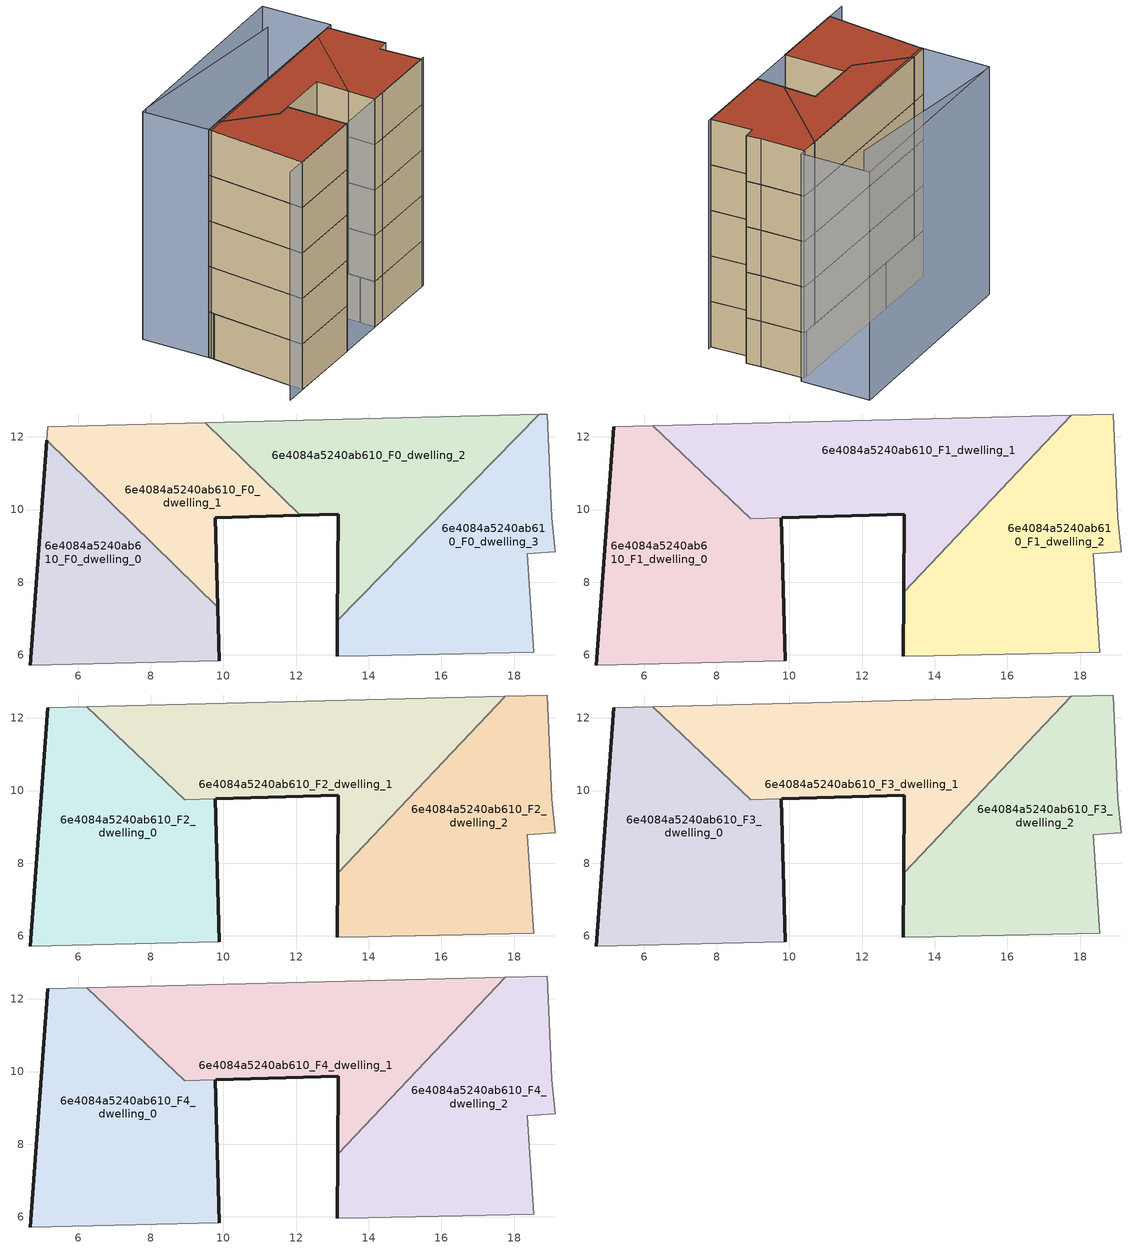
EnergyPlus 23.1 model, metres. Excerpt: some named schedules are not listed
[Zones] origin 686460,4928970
6e4084a5240ab610_F0_dwelling_0
 floor ground (EU_floor_Construction): 9.88,5.84 9.84,7.31 5.14,11.91 4.69,5.72 z0
 wall outside (EU_wall_Construction): 9.84,7.31 9.88,5.84 / 4.69,5.72 5.14,11.91 z0:3
 wall adiabatic (EU_wall_Construction): 9.88,5.84 4.69,5.72 z0:3
 wall to 6e4084a5240ab610_F0_dwelling_1 (EU_wall_Construction): 5.14,11.91 9.84,7.31 z0:3
6e4084a5240ab610_F0_dwelling_1
 floor ground (EU_floor_Construction): 9.84,7.31 9.78,9.77 12.11,9.84 9.5,12.39 5.17,12.28 5.14,11.91 z0
 wall outside (EU_wall_Construction): 12.11,9.84 9.78,9.77 9.84,7.31 z0:3
 wall adiabatic (EU_wall_Construction): 5.14,11.91 5.17,12.28 9.5,12.39 z0:3
 wall to 6e4084a5240ab610_F0_dwelling_2 (EU_wall_Construction): 9.5,12.39 12.11,9.84 z0:3
6e4084a5240ab610_F0_dwelling_2
 floor ground (EU_floor_Construction): 13.14,6.94 18.69,12.62 9.5,12.39 12.11,9.84 13.16,9.87 z0
 wall outside (EU_wall_Construction): 13.14,6.94 13.16,9.87 12.11,9.84 z0:3
 wall adiabatic (EU_wall_Construction): 9.5,12.39 18.69,12.62 z0:3
 wall to 6e4084a5240ab610_F0_dwelling_3 (EU_wall_Construction): 18.69,12.62 13.14,6.94 z0:3
6e4084a5240ab610_F0_dwelling_3
 floor ground (EU_floor_Construction): 18.55,6.07 18.37,8.78 19.13,8.84 19.04,9.77 18.92,12.63 18.69,12.62 13.14,6.94 13.13,5.96 13.98,5.98 z0
 wall outside (EU_wall_Construction): 13.13,5.96 13.14,6.94 z0:3
 wall adiabatic (EU_wall_Construction): 18.69,12.62 18.92,12.63 19.04,9.77 19.13,8.84 18.37,8.78 18.55,6.07 13.98,5.98 13.13,5.96 z0:3
6e4084a5240ab610_F1_dwelling_0
 floor to 6e4084a5240ab610_F0_dwelling_0 (EU_floor_Construction): 9.88,5.84 9.84,7.31 5.14,11.91 4.69,5.72 z3
 floor to 6e4084a5240ab610_F0_dwelling_1 (EU_floor_Construction): 9.84,7.31 9.78,9.77 8.94,9.75 6.23,12.31 5.17,12.28 5.14,11.91 z3
 wall outside (EU_wall_Construction): 9.78,9.77 9.88,5.84 / 4.69,5.72 5.17,12.28 z3:6
 wall adiabatic (EU_wall_Construction): 9.88,5.84 4.69,5.72 / 5.17,12.28 6.23,12.31 z3:6
 wall to 6e4084a5240ab610_F1_dwelling_1 (EU_wall_Construction): 6.23,12.31 8.94,9.75 9.78,9.77 z3:6
6e4084a5240ab610_F1_dwelling_1
 floor to 6e4084a5240ab610_F0_dwelling_1 (EU_floor_Construction): 12.11,9.84 9.5,12.39 6.23,12.31 8.94,9.75 z3
 floor to 6e4084a5240ab610_F0_dwelling_2 (EU_floor_Construction): 13.14,7.73 17.75,12.6 9.5,12.39 12.11,9.84 13.16,9.87 z3
 wall outside (EU_wall_Construction): 13.14,7.73 13.16,9.87 9.78,9.77 z3:6
 wall adiabatic (EU_wall_Construction): 6.23,12.31 17.75,12.6 z3:6
 wall to 6e4084a5240ab610_F1_dwelling_2 (EU_wall_Construction): 17.75,12.6 13.14,7.73 z3:6
6e4084a5240ab610_F1_dwelling_2
 floor to 6e4084a5240ab610_F0_dwelling_2 (EU_floor_Construction): 13.13,6.94 18.69,12.62 17.75,12.6 13.14,7.73 z3
 floor to 6e4084a5240ab610_F0_dwelling_3 (EU_floor_Construction): 18.55,6.07 18.37,8.78 19.13,8.84 19.04,9.77 18.92,12.63 18.69,12.62 13.13,6.94 13.13,5.96 13.98,5.98 z3
 wall outside (EU_wall_Construction): 13.13,5.96 13.14,7.73 z3:6
 wall adiabatic (EU_wall_Construction): 17.75,12.6 18.92,12.63 19.04,9.77 19.13,8.84 18.37,8.78 18.55,6.07 13.98,5.98 13.13,5.96 z3:6
6e4084a5240ab610_F2_dwelling_0
 floor to 6e4084a5240ab610_F1_dwelling_0 (EU_floor_Construction): 9.88,5.84 9.78,9.77 8.94,9.75 6.23,12.31 5.17,12.28 4.69,5.72 z6
 wall outside (EU_wall_Construction): 9.78,9.77 9.88,5.84 / 4.69,5.72 5.17,12.28 z6:9
 wall adiabatic (EU_wall_Construction): 9.88,5.84 4.69,5.72 / 5.17,12.28 6.23,12.31 z6:9
 wall to 6e4084a5240ab610_F2_dwelling_1 (EU_wall_Construction): 6.23,12.31 8.94,9.75 9.78,9.77 z6:9
6e4084a5240ab610_F2_dwelling_1
 floor to 6e4084a5240ab610_F1_dwelling_1 (EU_floor_Construction): 13.14,7.73 17.75,12.6 6.23,12.31 8.94,9.75 13.16,9.87 z6
 wall outside (EU_wall_Construction): 13.14,7.73 13.16,9.87 9.78,9.77 z6:9
 wall adiabatic (EU_wall_Construction): 6.23,12.31 17.75,12.6 z6:9
 wall to 6e4084a5240ab610_F2_dwelling_2 (EU_wall_Construction): 17.75,12.6 13.14,7.73 z6:9
6e4084a5240ab610_F2_dwelling_2
 floor to 6e4084a5240ab610_F1_dwelling_2 (EU_floor_Construction): 18.55,6.07 18.37,8.78 19.13,8.84 19.04,9.77 18.92,12.63 17.75,12.6 13.14,7.73 13.13,5.96 13.98,5.98 z6
 wall outside (EU_wall_Construction): 13.13,5.96 13.14,7.73 z6:9
 wall adiabatic (EU_wall_Construction): 17.75,12.6 18.92,12.63 19.04,9.77 19.13,8.84 18.37,8.78 18.55,6.07 13.98,5.98 13.13,5.96 z6:9
6e4084a5240ab610_F3_dwelling_0
 floor to 6e4084a5240ab610_F2_dwelling_0 (EU_floor_Construction): 9.88,5.84 9.78,9.77 8.94,9.75 6.23,12.31 5.17,12.28 4.69,5.72 z9
 wall outside (EU_wall_Construction): 9.78,9.77 9.88,5.84 / 4.69,5.72 5.17,12.28 z9:12
 wall adiabatic (EU_wall_Construction): 9.88,5.84 4.69,5.72 / 5.17,12.28 6.23,12.31 z9:12
 wall to 6e4084a5240ab610_F3_dwelling_1 (EU_wall_Construction): 6.23,12.31 8.94,9.75 9.78,9.77 z9:12
6e4084a5240ab610_F3_dwelling_1
 floor to 6e4084a5240ab610_F2_dwelling_1 (EU_floor_Construction): 13.14,7.73 17.75,12.6 6.23,12.31 8.94,9.75 13.16,9.87 z9
 wall outside (EU_wall_Construction): 13.14,7.73 13.16,9.87 9.78,9.77 z9:12
 wall adiabatic (EU_wall_Construction): 6.23,12.31 17.75,12.6 z9:12
 wall to 6e4084a5240ab610_F3_dwelling_2 (EU_wall_Construction): 17.75,12.6 13.14,7.73 z9:12
6e4084a5240ab610_F3_dwelling_2
 floor to 6e4084a5240ab610_F2_dwelling_2 (EU_floor_Construction): 18.55,6.07 18.37,8.78 19.13,8.84 19.04,9.77 18.92,12.63 17.75,12.6 13.14,7.73 13.13,5.96 13.98,5.98 z9
 wall outside (EU_wall_Construction): 13.13,5.96 13.14,7.73 z9:12
 wall adiabatic (EU_wall_Construction): 17.75,12.6 18.92,12.63 19.04,9.77 19.13,8.84 18.37,8.78 18.55,6.07 13.98,5.98 13.13,5.96 z9:12
6e4084a5240ab610_F4_dwelling_0
 floor to 6e4084a5240ab610_F3_dwelling_0 (EU_floor_Construction): 9.88,5.84 9.78,9.77 8.94,9.75 6.23,12.31 5.17,12.28 4.69,5.72 z12
 wall outside (EU_wall_Construction): 9.78,9.77 9.88,5.84 / 4.69,5.72 5.17,12.28 z12:15
 wall adiabatic (EU_wall_Construction): 9.88,5.84 4.69,5.72 / 5.17,12.28 6.23,12.31 z12:15
 wall to 6e4084a5240ab610_F4_dwelling_1 (EU_wall_Construction): 6.23,12.31 8.94,9.75 9.78,9.77 z12:15
 roof outside (EU_roof_Construction): 9.78,9.77 9.88,5.84 4.69,5.72 5.17,12.28 6.23,12.31 8.94,9.75 z15
6e4084a5240ab610_F4_dwelling_1
 floor to 6e4084a5240ab610_F3_dwelling_1 (EU_floor_Construction): 13.14,7.73 17.75,12.6 6.23,12.31 8.94,9.75 13.16,9.87 z12
 wall outside (EU_wall_Construction): 13.14,7.73 13.16,9.87 9.78,9.77 z12:15
 wall adiabatic (EU_wall_Construction): 6.23,12.31 17.75,12.6 z12:15
 wall to 6e4084a5240ab610_F4_dwelling_2 (EU_wall_Construction): 17.75,12.6 13.14,7.73 z12:15
 roof outside (EU_roof_Construction): 17.75,12.6 13.14,7.73 13.16,9.87 8.94,9.75 6.23,12.31 z15
6e4084a5240ab610_F4_dwelling_2
 floor to 6e4084a5240ab610_F3_dwelling_2 (EU_floor_Construction): 18.55,6.07 18.37,8.78 19.13,8.84 19.04,9.77 18.92,12.63 17.75,12.6 13.14,7.73 13.13,5.96 13.98,5.98 z12
 wall outside (EU_wall_Construction): 13.13,5.96 13.14,7.73 z12:15
 wall adiabatic (EU_wall_Construction): 17.75,12.6 18.92,12.63 19.04,9.77 19.13,8.84 18.37,8.78 18.55,6.07 13.98,5.98 13.13,5.96 z12:15
 roof outside (EU_roof_Construction): 18.92,12.63 19.04,9.77 19.13,8.84 18.37,8.78 18.55,6.07 13.98,5.98 13.13,5.96 13.14,7.73 17.75,12.6 z15
shading: 3.32,5.68 18.79,6.12 / 17.14,15.57 5.39,16.62 / 5,16.61 19.12,17.15 / 19.12,17.15 19.3,12.64 / 19.3,12.64 5.17,12.1 / 5.17,12.1 5,16.61 z0:15
[Building]
EU S2 Campaign: North Axis=0; Terrain=City; Solar Distribution=FullExterior
[Site:Location]
Bologna: Latitude=44.5; Longitude=11.25; Time Zone=1; Elevation=37
[SizingPeriod:WeatherFileDays]
AnnualSizingPeriod: Begin Month=1; Begin Day of Month=1; End Month=12; End Day of Month=31; Day of Week for Start Day=Monday; Use Weather File Daylight Saving Period=No; Use Weather File Rain and Snow Indicators=No
[MATERIAL]
EU_InternalMass_Material: Roughness=MediumRough; Thickness=0.1; Conductivity=1; Density=1800; Specific Heat=900; Thermal Absorptance=0.9; Solar Absorptance=0.7; Visible Absorptance=0.7
[MATERIAL:NOMASS] Roughness=MediumRough; Thermal Absorptance=0.9; Solar Absorptance=0.7; Visible Absorptance=0.7
Name | Thermal Resistance
EU_wall_NoMass | 0.905828
EU_roof_NoMass | 0.37593
EU_floor_NoMass | 0.67114
[CONSTRUCTION]
EU_wall_Construction: EU_wall_NoMass
EU_roof_Construction: EU_roof_NoMass
EU_floor_Construction: EU_floor_NoMass
EU_InternalMass_Construction: EU_InternalMass_Material
[ZONE] Type=1; Multiplier=1; Ceiling Height=autocalculate; Floor Area=autocalculate; Part of Total Floor Area=Yes
Name | Volume
6e4084a5240ab610_F0_dwelling_0 | 58.2056
6e4084a5240ab610_F1_dwelling_0 | 78.6599
6e4084a5240ab610_F2_dwelling_0; 6e4084a5240ab610_F3_dwelling_0; 6e4084a5240ab610_F4_dwelling_0 | 78.6658
6e4084a5240ab610_F0_dwelling_1 | 45.8167
6e4084a5240ab610_F1_dwelling_1 | 76.5608
6e4084a5240ab610_F2_dwelling_1; 6e4084a5240ab610_F3_dwelling_1; 6e4084a5240ab610_F4_dwelling_1 | 76.5615
6e4084a5240ab610_F0_dwelling_2 | 64.3967
6e4084a5240ab610_F1_dwelling_2 | 77.6096
6e4084a5240ab610_F2_dwelling_2; 6e4084a5240ab610_F3_dwelling_2; 6e4084a5240ab610_F4_dwelling_2 | 77.6089
6e4084a5240ab610_F0_dwelling_3 | 64.4121
[INTERNALMASS] Construction=EU_InternalMass_Construction
Name | Zone or ZoneList | Surface Area
6e4084a5240ab610_F0_dwelling_0_EU_InternalMass | 6e4084a5240ab610_F0_dwelling_0 | 19.4016
6e4084a5240ab610_F0_dwelling_1_EU_InternalMass | 6e4084a5240ab610_F0_dwelling_1 | 15.2726
6e4084a5240ab610_F0_dwelling_2_EU_InternalMass | 6e4084a5240ab610_F0_dwelling_2 | 21.4688
6e4084a5240ab610_F0_dwelling_3_EU_InternalMass | 6e4084a5240ab610_F0_dwelling_3 | 21.4702
6e4084a5240ab610_F1_dwelling_0_EU_InternalMass | 6e4084a5240ab610_F1_dwelling_0 | 26.2211
6e4084a5240ab610_F1_dwelling_1_EU_InternalMass | 6e4084a5240ab610_F1_dwelling_1 | 25.5222
6e4084a5240ab610_F1_dwelling_2_EU_InternalMass | 6e4084a5240ab610_F1_dwelling_2 | 25.8695
6e4084a5240ab610_F2_dwelling_0_EU_InternalMass | 6e4084a5240ab610_F2_dwelling_0 | 26.2211
6e4084a5240ab610_F2_dwelling_1_EU_InternalMass | 6e4084a5240ab610_F2_dwelling_1 | 25.5222
6e4084a5240ab610_F2_dwelling_2_EU_InternalMass | 6e4084a5240ab610_F2_dwelling_2 | 25.8695
6e4084a5240ab610_F3_dwelling_0_EU_InternalMass | 6e4084a5240ab610_F3_dwelling_0 | 26.2211
6e4084a5240ab610_F3_dwelling_1_EU_InternalMass | 6e4084a5240ab610_F3_dwelling_1 | 25.5222
6e4084a5240ab610_F3_dwelling_2_EU_InternalMass | 6e4084a5240ab610_F3_dwelling_2 | 25.8695
6e4084a5240ab610_F4_dwelling_0_EU_InternalMass | 6e4084a5240ab610_F4_dwelling_0 | 26.2211
6e4084a5240ab610_F4_dwelling_1_EU_InternalMass | 6e4084a5240ab610_F4_dwelling_1 | 25.5222
6e4084a5240ab610_F4_dwelling_2_EU_InternalMass | 6e4084a5240ab610_F4_dwelling_2 | 25.8695
[OTHEREQUIPMENT] Fuel Type=Electricity; Design Level Calculation Method=Watts/Area; Power per Zone Floor Area=1; Fraction Latent=0; Fraction Radiant=0; Fraction Lost=0; Carbon Dioxide Generation Rate=0; EndUse Subcategory=EU_Step8_InternalGains
Name | Zone or ZoneList or Space or SpaceList | Schedule
EU_Step8_InternalGain_6e4084a5240ab610_F0_dwelling_0_f000 | 6e4084a5240ab610_F0_dwelling_0 | EU_Step8_GainSchedule_6e4084a5240ab610_F0_dwelling_0_f000
EU_Step8_InternalGain_6e4084a5240ab610_F0_dwelling_1_f000 | 6e4084a5240ab610_F0_dwelling_1 | EU_Step8_GainSchedule_6e4084a5240ab610_F0_dwelling_1_f000
EU_Step8_InternalGain_6e4084a5240ab610_F0_dwelling_2_f000 | 6e4084a5240ab610_F0_dwelling_2 | EU_Step8_GainSchedule_6e4084a5240ab610_F0_dwelling_2_f000
EU_Step8_InternalGain_6e4084a5240ab610_F0_dwelling_3_f000 | 6e4084a5240ab610_F0_dwelling_3 | EU_Step8_GainSchedule_6e4084a5240ab610_F0_dwelling_3_f000
EU_Step8_InternalGain_6e4084a5240ab610_F1_dwelling_0_f000 | 6e4084a5240ab610_F1_dwelling_0 | EU_Step8_GainSchedule_6e4084a5240ab610_F1_dwelling_0_f000
EU_Step8_InternalGain_6e4084a5240ab610_F1_dwelling_1_f000 | 6e4084a5240ab610_F1_dwelling_1 | EU_Step8_GainSchedule_6e4084a5240ab610_F1_dwelling_1_f000
EU_Step8_InternalGain_6e4084a5240ab610_F1_dwelling_2_f000 | 6e4084a5240ab610_F1_dwelling_2 | EU_Step8_GainSchedule_6e4084a5240ab610_F1_dwelling_2_f000
EU_Step8_InternalGain_6e4084a5240ab610_F2_dwelling_0_f000 | 6e4084a5240ab610_F2_dwelling_0 | EU_Step8_GainSchedule_6e4084a5240ab610_F2_dwelling_0_f000
EU_Step8_InternalGain_6e4084a5240ab610_F2_dwelling_1_f000 | 6e4084a5240ab610_F2_dwelling_1 | EU_Step8_GainSchedule_6e4084a5240ab610_F2_dwelling_1_f000
EU_Step8_InternalGain_6e4084a5240ab610_F2_dwelling_2_f000 | 6e4084a5240ab610_F2_dwelling_2 | EU_Step8_GainSchedule_6e4084a5240ab610_F2_dwelling_2_f000
EU_Step8_InternalGain_6e4084a5240ab610_F3_dwelling_0_f000 | 6e4084a5240ab610_F3_dwelling_0 | EU_Step8_GainSchedule_6e4084a5240ab610_F3_dwelling_0_f000
EU_Step8_InternalGain_6e4084a5240ab610_F3_dwelling_1_f000 | 6e4084a5240ab610_F3_dwelling_1 | EU_Step8_GainSchedule_6e4084a5240ab610_F3_dwelling_1_f000
EU_Step8_InternalGain_6e4084a5240ab610_F3_dwelling_2_f000 | 6e4084a5240ab610_F3_dwelling_2 | EU_Step8_GainSchedule_6e4084a5240ab610_F3_dwelling_2_f000
EU_Step8_InternalGain_6e4084a5240ab610_F4_dwelling_0_f000 | 6e4084a5240ab610_F4_dwelling_0 | EU_Step8_GainSchedule_6e4084a5240ab610_F4_dwelling_0_f000
EU_Step8_InternalGain_6e4084a5240ab610_F4_dwelling_1_f000 | 6e4084a5240ab610_F4_dwelling_1 | EU_Step8_GainSchedule_6e4084a5240ab610_F4_dwelling_1_f000
EU_Step8_InternalGain_6e4084a5240ab610_F4_dwelling_2_f000 | 6e4084a5240ab610_F4_dwelling_2 | EU_Step8_GainSchedule_6e4084a5240ab610_F4_dwelling_2_f000
[ZONEVENTILATION:DESIGNFLOWRATE] Schedule=EU_AlwaysOn; Design Flow Rate Calculation Method=AirChanges/Hour; Air Changes per Hour=0.73129; Ventilation Type=Natural; Fan Pressure Rise=0; Fan Total Efficiency=1; Constant Term Coefficient=1; Temperature Term Coefficient=0; Velocity Term Coefficient=0; Velocity Squared Term Coefficient=0; Minimum Indoor Temperature=-100; Maximum Indoor Temperature=100; Delta Temperature=-100; Minimum Outdoor Temperature=-100; Maximum Outdoor Temperature=100; Maximum Wind Speed=40
Name | Zone or ZoneList or Space or SpaceList
EU_ConstantAir_6e4084a5240ab610_F0_dwelling_0 | 6e4084a5240ab610_F0_dwelling_0
EU_ConstantAir_6e4084a5240ab610_F0_dwelling_1 | 6e4084a5240ab610_F0_dwelling_1
EU_ConstantAir_6e4084a5240ab610_F0_dwelling_2 | 6e4084a5240ab610_F0_dwelling_2
EU_ConstantAir_6e4084a5240ab610_F0_dwelling_3 | 6e4084a5240ab610_F0_dwelling_3
EU_ConstantAir_6e4084a5240ab610_F1_dwelling_0 | 6e4084a5240ab610_F1_dwelling_0
EU_ConstantAir_6e4084a5240ab610_F1_dwelling_1 | 6e4084a5240ab610_F1_dwelling_1
EU_ConstantAir_6e4084a5240ab610_F1_dwelling_2 | 6e4084a5240ab610_F1_dwelling_2
EU_ConstantAir_6e4084a5240ab610_F2_dwelling_0 | 6e4084a5240ab610_F2_dwelling_0
EU_ConstantAir_6e4084a5240ab610_F2_dwelling_1 | 6e4084a5240ab610_F2_dwelling_1
EU_ConstantAir_6e4084a5240ab610_F2_dwelling_2 | 6e4084a5240ab610_F2_dwelling_2
EU_ConstantAir_6e4084a5240ab610_F3_dwelling_0 | 6e4084a5240ab610_F3_dwelling_0
EU_ConstantAir_6e4084a5240ab610_F3_dwelling_1 | 6e4084a5240ab610_F3_dwelling_1
EU_ConstantAir_6e4084a5240ab610_F3_dwelling_2 | 6e4084a5240ab610_F3_dwelling_2
EU_ConstantAir_6e4084a5240ab610_F4_dwelling_0 | 6e4084a5240ab610_F4_dwelling_0
EU_ConstantAir_6e4084a5240ab610_F4_dwelling_1 | 6e4084a5240ab610_F4_dwelling_1
EU_ConstantAir_6e4084a5240ab610_F4_dwelling_2 | 6e4084a5240ab610_F4_dwelling_2
[HVACTEMPLATE:THERMOSTAT] Constant Heating Setpoint=20; Constant Cooling Setpoint=50
EU_HeatOnly_6e4084a5240ab610_F0_dwelling_0; EU_HeatOnly_6e4084a5240ab610_F0_dwelling_1; EU_HeatOnly_6e4084a5240ab610_F0_dwelling_2; EU_HeatOnly_6e4084a5240ab610_F0_dwelling_3; EU_HeatOnly_6e4084a5240ab610_F1_dwelling_0; EU_HeatOnly_6e4084a5240ab610_F1_dwelling_1; EU_HeatOnly_6e4084a5240ab610_F1_dwelling_2; EU_HeatOnly_6e4084a5240ab610_F2_dwelling_0; EU_HeatOnly_6e4084a5240ab610_F2_dwelling_1; EU_HeatOnly_6e4084a5240ab610_F2_dwelling_2; EU_HeatOnly_6e4084a5240ab610_F3_dwelling_0; EU_HeatOnly_6e4084a5240ab610_F3_dwelling_1; EU_HeatOnly_6e4084a5240ab610_F3_dwelling_2; EU_HeatOnly_6e4084a5240ab610_F4_dwelling_0; EU_HeatOnly_6e4084a5240ab610_F4_dwelling_1; EU_HeatOnly_6e4084a5240ab610_F4_dwelling_2
[HVACTEMPLATE:ZONE:IDEALLOADSAIRSYSTEM] System Availability Schedule=EU_AlwaysOn; Maximum Heating Supply Air Temperature=50; Minimum Cooling Supply Air Temperature=13; Maximum Heating Supply Air Humidity Ratio=0.0156; Minimum Cooling Supply Air Humidity Ratio=0.0077; Heating Limit=NoLimit; Cooling Limit=NoLimit; Heating Availability Schedule=EU_AlwaysOn; Cooling Availability Schedule=EU_CoolingOff; Dehumidification Control Type=ConstantSensibleHeatRatio; Cooling Sensible Heat Ratio=0.7; Dehumidification Setpoint=60; Humidification Control Type=None; Humidification Setpoint=30; Outdoor Air Method=None; Outdoor Air Flow Rate per Person=0.00944; Outdoor Air Flow Rate per Zone Floor Area=0; Outdoor Air Flow Rate per Zone=0; Demand Controlled Ventilation Type=None; Outdoor Air Economizer Type=NoEconomizer; Heat Recovery Type=None; Sensible Heat Recovery Effectiveness=0.7; Latent Heat Recovery Effectiveness=0.65
Name | Template Thermostat
6e4084a5240ab610_F0_dwelling_0 | EU_HeatOnly_6e4084a5240ab610_F0_dwelling_0
6e4084a5240ab610_F0_dwelling_1 | EU_HeatOnly_6e4084a5240ab610_F0_dwelling_1
6e4084a5240ab610_F0_dwelling_2 | EU_HeatOnly_6e4084a5240ab610_F0_dwelling_2
6e4084a5240ab610_F0_dwelling_3 | EU_HeatOnly_6e4084a5240ab610_F0_dwelling_3
6e4084a5240ab610_F1_dwelling_0 | EU_HeatOnly_6e4084a5240ab610_F1_dwelling_0
6e4084a5240ab610_F1_dwelling_1 | EU_HeatOnly_6e4084a5240ab610_F1_dwelling_1
6e4084a5240ab610_F1_dwelling_2 | EU_HeatOnly_6e4084a5240ab610_F1_dwelling_2
6e4084a5240ab610_F2_dwelling_0 | EU_HeatOnly_6e4084a5240ab610_F2_dwelling_0
6e4084a5240ab610_F2_dwelling_1 | EU_HeatOnly_6e4084a5240ab610_F2_dwelling_1
6e4084a5240ab610_F2_dwelling_2 | EU_HeatOnly_6e4084a5240ab610_F2_dwelling_2
6e4084a5240ab610_F3_dwelling_0 | EU_HeatOnly_6e4084a5240ab610_F3_dwelling_0
6e4084a5240ab610_F3_dwelling_1 | EU_HeatOnly_6e4084a5240ab610_F3_dwelling_1
6e4084a5240ab610_F3_dwelling_2 | EU_HeatOnly_6e4084a5240ab610_F3_dwelling_2
6e4084a5240ab610_F4_dwelling_0 | EU_HeatOnly_6e4084a5240ab610_F4_dwelling_0
6e4084a5240ab610_F4_dwelling_1 | EU_HeatOnly_6e4084a5240ab610_F4_dwelling_1
